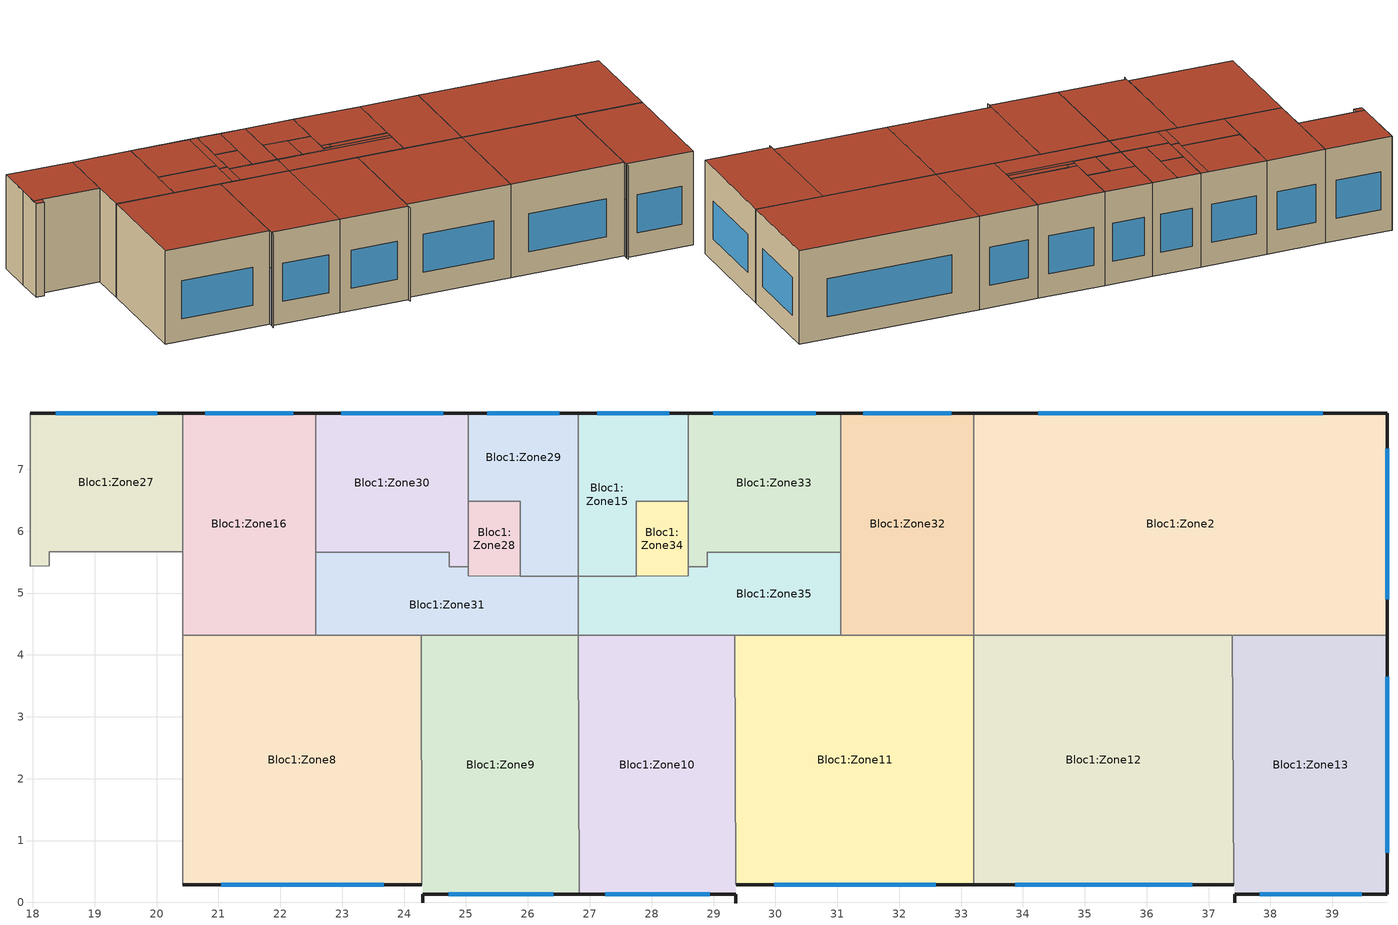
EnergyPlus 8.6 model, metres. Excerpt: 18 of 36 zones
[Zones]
Bloc1:Zone8
 floor ground (Projet de plancher bas sur terrain): 24.29,0.28 20.42,0.28 20.42,4.32 24.27,4.32 z0
 wall outside (Projet de mur): 20.42,0.28 24.29,0.28 z0:3.5
 wall to Bloc1:Zone7 (Projet de cloison_Rev): 20.42,4.32 20.42,0.28 z0:3.5
 wall to Bloc1:Zone9 (Projet de cloison): 24.29,0.28 24.27,4.32 z0:3.5
 wall to Bloc1:Zone31 (Projet de cloison): 24.27,4.32 22.57,4.32 z0:3.5
 wall to Bloc1:Zone16 (Projet de cloison): 22.57,4.32 20.42,4.32 z0:3.5
 window (1001): 21.04,0.28 23.67,0.28 z0.84:2.26
 roof outside (Projet de toiture terrasse): 20.42,0.28 24.29,0.28 24.27,4.32 20.42,4.32 z3.5
Bloc1:Zone9
 floor ground (Projet de plancher bas sur terrain): 26.83,0.13 24.3,0.13 24.28,4.32 26.81,4.32 z0
 wall outside (Projet de mur): 24.3,-0.01 24.3,0.13 26.83,0.13 z0:3.5
 wall to Bloc1:Zone10 (Projet de cloison): 26.83,0.13 26.81,4.32 z0:3.5
 wall to Bloc1:Zone31 (Projet de cloison): 26.81,4.32 24.28,4.32 z0:3.5
 window (1001): 24.72,0.13 26.41,0.13 z0.84:2.26
 roof outside (Projet de toiture terrasse): 24.3,0.13 26.83,0.13 26.81,4.32 24.28,4.32 z3.5
Bloc1:Zone31
 floor ground (Projet de plancher bas sur terrain): 24.73,5.43 22.57,5.43 22.57,5.66 24.73,5.66 z0; 25.04,5.28 22.57,5.29 22.57,5.43 25.04,5.43 z0; 26.81,4.32 22.57,4.32 22.57,5.29 26.81,5.27 z0
 wall to Bloc1:Zone35 (Projet de cloison): 26.81,4.32 26.81,5.27 z0:3.5
 wall to Bloc1:Zone29 (Projet de cloison): 26.81,5.27 25.88,5.27 z0:3.5
 wall to Bloc1:Zone28 (Projet de cloison): 25.88,5.27 25.04,5.28 25.04,5.43 z0:3.5
 wall to Bloc1:Zone30 (Projet de cloison): 25.04,5.43 24.73,5.43 24.73,5.66 22.57,5.66 z0:3.5
 wall to Bloc1:Zone16 (Projet de cloison): 22.57,5.66 22.57,4.32 z0:3.5
 roof outside (Projet de toiture terrasse): 25.04,4.32 26.81,4.32 26.81,5.27 25.04,5.28 z3.5; 24.73,4.32 25.04,4.32 25.04,5.43 24.73,5.43 z3.5; 22.57,4.32 24.73,4.32 24.73,5.66 22.57,5.66 z3.5
Bloc1:Zone16
 floor ground (Projet de plancher bas sur terrain): 22.57,4.32 20.42,4.32 20.42,7.91 22.57,7.91 z0
 wall outside (Projet de mur): 22.57,7.91 20.42,7.91 z0:3.5
 wall to Bloc1:Zone26 (Projet de cloison_Rev): 20.42,5.67 20.42,4.32 z0:3.5
 wall to Bloc1:Zone30 (Projet de cloison): 22.57,5.66 22.57,7.91 z0:3.5
 wall to Bloc1:Zone27 (Projet de cloison): 20.42,7.91 20.42,5.67 z0:3.5
 window (1001): 22.21,7.91 20.79,7.91 z0.84:2.26
 roof outside (Projet de toiture terrasse): 20.42,4.32 22.57,4.32 22.57,7.91 20.42,7.91 z3.5
Bloc1:Zone10
 floor ground (Projet de plancher bas sur terrain): 29.36,0.13 26.83,0.13 26.81,4.32 29.35,4.32 z0
 wall outside (Projet de mur): 26.83,0.13 29.36,0.13 29.36,-0.01 z0:3.5
 wall to Bloc1:Zone11 (Projet de cloison): 29.36,0.28 29.35,4.32 z0:3.5
 wall to Bloc1:Zone35 (Projet de cloison): 29.35,4.32 26.81,4.32 z0:3.5
 window (1001): 27.25,0.13 28.94,0.13 z0.84:2.26
 roof outside (Projet de toiture terrasse): 26.83,0.13 29.36,0.13 29.35,4.32 26.81,4.32 z3.5
Bloc1:Zone11
 floor ground (Projet de plancher bas sur terrain): 33.2,0.28 29.37,0.28 29.35,4.32 33.2,4.32 z0
 wall outside (Projet de mur): 29.37,0.28 33.2,0.28 z0:3.5
 wall to Bloc1:Zone12 (Projet de cloison): 33.2,0.28 33.2,4.32 z0:3.5
 wall to Bloc1:Zone32 (Projet de cloison): 33.2,4.32 31.06,4.32 z0:3.5
 wall to Bloc1:Zone35 (Projet de cloison): 31.06,4.32 29.35,4.32 z0:3.5
 window (1001): 29.98,0.28 32.59,0.28 z0.84:2.26
 roof outside (Projet de toiture terrasse): 29.37,0.28 33.2,0.28 33.2,4.32 29.35,4.32 z3.5
Bloc1:Zone35
 floor ground (Projet de plancher bas sur terrain): 28.59,4.32 26.81,4.32 26.81,5.27 28.59,5.28 z0; 28.9,4.32 28.59,4.32 28.59,5.43 28.9,5.43 z0; 31.06,4.32 28.9,4.32 28.9,5.66 31.06,5.66 z0
 wall to Bloc1:Zone32 (Projet de cloison_Rev): 31.06,4.32 31.06,5.66 z0:3.5
 wall to Bloc1:Zone33 (Projet de cloison): 31.06,5.66 28.9,5.66 28.9,5.43 28.59,5.43 z0:3.5
 wall to Bloc1:Zone34 (Projet de cloison): 28.59,5.43 28.59,5.28 27.75,5.27 z0:3.5
 wall to Bloc1:Zone15 (Projet de cloison): 27.75,5.27 26.81,5.27 z0:3.5
 roof outside (Projet de toiture terrasse): 28.9,5.43 31.06,5.43 31.06,5.66 28.9,5.66 z3.5; 28.59,5.28 31.06,5.29 31.06,5.43 28.59,5.43 z3.5; 26.81,4.32 31.06,4.32 31.06,5.29 26.81,5.27 z3.5
Bloc1:Zone12
 floor ground (Projet de plancher bas sur terrain): 37.41,0.28 33.2,0.28 33.2,4.32 37.38,4.32 z0
 wall outside (Projet de mur): 33.2,0.28 37.41,0.28 z0:3.5
 wall to Bloc1:Zone13 (Projet de cloison): 37.41,0.28 37.38,4.32 z0:3.5
 wall to Bloc1:Zone2 (Projet de cloison): 37.38,4.32 33.2,4.32 z0:3.5
 window (1001): 33.88,0.28 36.74,0.28 z0.84:2.26
 roof outside (Projet de toiture terrasse): 33.2,0.28 37.41,0.28 37.38,4.32 33.2,4.32 z3.5
Bloc1:Zone32
 floor ground (Projet de plancher bas sur terrain): 33.2,4.32 31.06,4.32 31.06,7.91 33.2,7.91 z0
 wall outside (Projet de mur): 33.2,7.91 31.06,7.91 z0:3.5
 wall to Bloc1:Zone2 (Projet de cloison): 33.2,4.32 33.2,7.91 z0:3.5
 wall to Bloc1:Zone33 (Projet de cloison): 31.06,7.91 31.06,5.66 z0:3.5
 window (1001): 32.84,7.91 31.42,7.91 z0.84:2.26
 roof outside (Projet de toiture terrasse): 31.06,4.32 33.2,4.32 33.2,7.91 31.06,7.91 z3.5
Bloc1:Zone13
 floor ground (Projet de plancher bas sur terrain): 39.89,0.13 37.42,0.13 37.39,4.32 39.89,4.32 z0
 wall outside (Projet de mur): 37.42,-0.01 37.42,0.13 39.89,0.13 39.89,4.32 z0:3.5
 wall to Bloc1:Zone2 (Projet de cloison): 39.89,4.32 37.39,4.32 z0:3.5
 window (1001): 39.89,0.8 39.89,3.65 / 37.83,0.13 39.48,0.13 z0.84:2.26
 roof outside (Projet de toiture terrasse): 37.42,0.13 39.89,0.13 39.89,4.32 37.39,4.32 z3.5
Bloc1:Zone2
 floor ground (Projet de plancher bas sur terrain): 39.89,4.32 33.2,4.32 33.2,7.91 39.89,7.91 z0
 wall outside (Projet de mur): 39.89,4.32 39.89,7.91 33.2,7.91 z0:3.5
 window (1001): 39.89,4.9 39.89,7.33 / 38.84,7.91 34.25,7.91 z0.84:2.26
 roof outside (Projet de toiture terrasse): 33.2,4.32 39.89,4.32 39.89,7.91 33.2,7.91 z3.5
Bloc1:Zone33
 floor ground (Projet de plancher bas sur terrain): 31.06,5.66 28.9,5.66 28.9,7.91 31.06,7.91 z0; 28.9,5.43 28.59,5.43 28.59,7.91 28.9,7.91 z0
 wall outside (Projet de mur): 31.06,7.91 28.59,7.91 z0:3.5
 wall to Bloc1:Zone15 (Projet de cloison_Rev): 28.59,7.91 28.59,6.48 z0:3.5
 wall to Bloc1:Zone34 (Projet de cloison): 28.59,6.48 28.59,5.43 z0:3.5
 window (1001): 30.65,7.91 29,7.91 z0.84:2.26
 roof outside (Projet de toiture terrasse): 28.59,5.43 28.9,5.43 28.9,5.66 28.59,5.66 z3.5; 28.59,5.66 31.06,5.66 31.06,7.91 28.59,7.91 z3.5
Bloc1:Zone29
 floor ground (Projet de plancher bas sur terrain): 26.81,5.27 25.88,5.27 25.88,6.48 26.81,6.48 z0; 26.81,6.48 25.04,6.48 25.04,7.91 26.81,7.91 z0
 wall outside (Projet de mur): 26.81,7.91 25.04,7.91 z0:3.5
 wall to Bloc1:Zone15 (Projet de cloison): 26.81,5.27 26.81,7.91 z0:3.5
 wall to Bloc1:Zone30 (Projet de cloison): 25.04,7.91 25.04,6.48 z0:3.5
 wall to Bloc1:Zone28 (Projet de cloison): 25.04,6.48 25.88,6.48 25.88,5.27 z0:3.5
 window (1001): 26.51,7.91 25.35,7.91 z0.84:2.26
 roof outside (Projet de toiture terrasse): 25.04,6.48 25.88,6.48 25.88,7.91 25.04,7.91 z3.5; 25.88,5.27 26.81,5.27 26.81,7.91 25.88,7.91 z3.5
Bloc1:Zone28
 floor ground (Projet de plancher bas sur terrain): 25.88,5.27 25.04,5.28 25.04,6.48 25.88,6.48 z0
 wall to Bloc1:Zone30 (Projet de cloison_Rev): 25.04,6.48 25.04,5.43 z0:3.5
 roof outside (Projet de toiture terrasse): 25.04,5.28 25.88,5.27 25.88,6.48 25.04,6.48 z3.5
Bloc1:Zone30
 floor ground (Projet de plancher bas sur terrain): 25.04,5.43 24.73,5.43 24.73,5.66 25.04,5.66 z0; 25.04,5.66 22.57,5.66 22.57,7.91 25.04,7.91 z0
 wall outside (Projet de mur): 25.04,7.91 22.57,7.91 z0:3.5
 window (1001): 24.63,7.91 22.98,7.91 z0.84:2.26
 roof outside (Projet de toiture terrasse): 22.57,5.66 24.73,5.66 24.73,7.91 22.57,7.91 z3.5; 24.73,5.43 25.04,5.43 25.04,7.91 24.73,7.91 z3.5
Bloc1:Zone34
 floor ground (Projet de plancher bas sur terrain): 28.59,5.28 27.75,5.27 27.75,6.48 28.59,6.48 z0
 wall to Bloc1:Zone15 (Projet de cloison_Rev): 28.59,6.48 27.75,6.48 27.75,5.27 z0:3.5
 roof outside (Projet de toiture terrasse): 27.75,5.27 28.59,5.28 28.59,6.48 27.75,6.48 z3.5
Bloc1:Zone15
 floor ground (Projet de plancher bas sur terrain): 28.59,6.48 27.75,6.48 27.75,7.91 28.59,7.91 z0; 27.75,5.27 26.81,5.27 26.81,7.91 27.75,7.91 z0
 wall outside (Projet de mur): 28.59,7.91 26.81,7.91 z0:3.5
 window (1001): 28.28,7.91 27.12,7.91 z0.84:2.26
 roof outside (Projet de toiture terrasse): 26.81,5.27 27.75,5.27 27.75,6.48 26.81,6.48 z3.5; 26.81,6.48 28.59,6.48 28.59,7.91 26.81,7.91 z3.5
Bloc1:Zone27
 floor ground (Projet de plancher bas sur terrain): 20.42,5.67 18.27,5.67 18.27,7.91 20.42,7.91 z0; 18.27,5.44 17.96,5.43 17.96,7.91 18.27,7.91 z0
 wall outside (Projet de mur): 20.42,7.91 17.96,7.91 z0:3.5
 wall to Bloc1:Zone26 (Projet de cloison_Rev): 17.96,5.43 18.27,5.44 18.27,5.67 20.42,5.67 z0:3.5
 wall to Bloc1:Zone36 (Projet de cloison): 17.96,7.91 17.96,6.49 z0:3.5
 wall to Bloc1:Zone17 (Projet de cloison): 17.96,6.49 17.96,5.43 z0:3.5
 window (1001): 20.02,7.91 18.37,7.91 z0.84:2.26
 roof outside (Projet de toiture terrasse): 17.96,5.43 18.27,5.44 18.27,5.67 17.96,5.67 z3.5; 17.96,5.67 20.42,5.67 20.42,7.91 17.96,7.91 z3.5
[Building]
Building: North Axis=0; Terrain=Suburbs; Loads Convergence Tolerance Value=0.04; Temperature Convergence Tolerance Value=0.4; Solar Distribution=MinimalShadowing; Maximum Number of Warmup Days=7; Minimum Number of Warmup Days=3
[Site:Location]
Barre Montreau (01-01:31-12)  (01-01:31-12): Latitude=48.77; Longitude=2; Time Zone=1; Elevation=168
[SizingPeriod:DesignDay]
Winter Design Day in Barre Montreau (01-01:31-12): Month=1; Day of Month=15; Day Type=WinterDesignDay; Maximum DryBulb Temperature=-4.6; Daily DryBulb Temperature Range=0; Humidity Condition Type=WetBulb; Wetbulb or DewPoint at Maximum DryBulb=-4.6; Barometric Pressure=99323; Wind Speed=8.4; Wind Direction=0; Rain Indicator=No; Snow Indicator=No; Daylight Saving Time Indicator=No; Sky Clearness=0
[Site:GroundTemperature:BuildingSurface]
18, 18, 18, 18, 18, 18, 18, 18, 18, 18, 18, 18
[Site:GroundTemperature:FCfactorMethod]
January Ground Temperature=3.98; February Ground Temperature=5.32; March Ground Temperature=7.94; April Ground Temperature=10.41; May Ground Temperature=15.09; June Ground Temperature=17.56; July Ground Temperature=18.24; August Ground Temperature=16.99; September Ground Temperature=14.1; October Ground Temperature=10.5; November Ground Temperature=6.96; December Ground Temperature=4.62
[Site:GroundTemperature:Shallow]
14, 14, 14, 14, 14, 14, 14, 14, 14, 14, 14, 14
[Site:GroundTemperature:Deep]
14, 14, 14, 14, 14, 14, 14, 14, 14, 14, 14, 14
[Site:GroundReflectance]
0.2, 0.2, 0.2, 0.2, 0.2, 0.2, 0.2, 0.2, 0.2, 0.2, 0.2, 0.2
[Site:GroundReflectance:SnowModifier]
2, 2
[Material] Roughness=Rough; Thermal Absorptance=0.9
Name | Thickness | Conductivity | Density | Specific Heat | Solar Absorptance | Visible Absorptance
Urea Formaldehyde Foam_01327 | 0.1327 | 0.04 | 10 | 1400 | 0.6 | 0.6
Cast Concrete_01 | 0.1 | 1.13 | 2000 | 1000 | 0.6 | 0.6
Floor/Roof Screed_007 | 0.07 | 0.41 | 1200 | 840 | 0.73 | 0.73
Timber Flooring_003 | 0.03 | 0.14 | 650 | 1200 | 0.78 | 0.78
Asphalt 1_001 | 0.01 | 0.7 | 2100 | 1000 | 0.85 | 0.9
MW Glass Wool (rolls)_01445 | 0.1445 | 0.04 | 12 | 840 | 0.6 | 0.6
Plasterboard_0013 | 0.013 | 0.25 | 2800 | 896 | 0.5 | 0.5
Gypsum Plasterboard_0025 | 0.025 | 0.25 | 900 | 1000 | 0.5 | 0.5
Brickwork Outer_01 | 0.1 | 0.84 | 1700 | 800 | 0.7 | 0.7
XPS Extruded Polystyrene  - CO2 Blowing_00795 | 0.0795 | 0.034 | 35 | 1400 | 0.6 | 0.6
Plancher | 0.15 | 0.51 | 1400 | 1000 | 0.6 | 0.6
Gypsum Plastering_0013 | 0.013 | 0.4 | 1000 | 1000 | 0.5 | 0.5
[Material:NoMass] Roughness=Rough; Thermal Absorptance=0.9; Solar Absorptance=0.7; Visible Absorptance=0.7
Name | Thermal Resistance
3_RVAL_3 | 0.18
5_RVAL_2; 6_RVAL_2 | 0.15
[WindowMaterial:Glazing] Optical Data Type=SpectralAverage; Thickness=0.003; Infrared Transmittance at Normal Incidence=0; Front Side Infrared Hemispherical Emissivity=0.84; Conductivity=0.9; Dirt Correction Factor for Solar and Visible Transmittance=1
Name | Solar Transmittance at Normal Incidence | Front Side Solar Reflectance at Normal Incidence | Back Side Solar Reflectance at Normal Incidence | Visible Transmittance at Normal Incidence | Front Side Visible Reflectance at Normal Incidence | Back Side Visible Reflectance at Normal Incidence | Back Side Infrared Hemispherical Emissivity
2 | 0.837 | 0.075 | 0.075 | 0.898 | 0.081 | 0.081 | 0.84
38 | 0.74 | 0.09 | 0.1 | 0.82 | 0.11 | 0.12 | 0.2
[WindowMaterial:Gas]
1002: Gas Type=Air; Thickness=0.013
[Construction]
Projet de plancher bas sur terrain: Urea Formaldehyde Foam_01327, Cast Concrete_01, Floor/Roof Screed_007, Timber Flooring_003
Projet de toiture terrasse: Asphalt 1_001, MW Glass Wool (rolls)_01445, 3_RVAL_3, Plasterboard_0013
Projet de cloison: Gypsum Plasterboard_0025, 5_RVAL_2, Gypsum Plasterboard_0025
Projet de cloison_Rev: Gypsum Plasterboard_0025, 6_RVAL_2, Gypsum Plasterboard_0025
Projet de mur: Brickwork Outer_01, XPS Extruded Polystyrene  - CO2 Blowing_00795, Plancher, Gypsum Plastering_0013
1001: 38, 1002, 2
[Zone] Type=1; Multiplier=1; Zone Inside Convection Algorithm=TARP; Part of Total Floor Area=Yes
Name | Volume | Floor Area
Bloc1:Zone8 | 54.4601 | 15.56
Bloc1:Zone9 | 37.056 | 10.5874
Bloc1:Zone10 | 37.0624 | 10.5892
Bloc1:Zone11 | 54.2773 | 15.5078
Bloc1:Zone12 | 59.1861 | 16.9103
Bloc1:Zone13 | 36.3246 | 10.3785
Bloc1:Zone32; Bloc1:Zone16 | 26.964 | 7.704
Bloc1:Zone2 | 83.9567 | 23.9876
Bloc1:Zone31; Bloc1:Zone35 | 17.2478 | 4.9279
Bloc1:Zone29; Bloc1:Zone15 | 12.8324 | 3.6664
Bloc1:Zone33; Bloc1:Zone30 | 19.7061 | 5.6303
Bloc1:Zone27 | 19.5847 | 5.5956
Bloc1:Zone28; Bloc1:Zone34 | 3.545 | 1.0128
[People] Number of People Schedule=Office_OpenOff_Occ; Number of People Calculation Method=People/Area; People per Zone Floor Area=0.111; Fraction Radiant=0.3; Sensible Heat Fraction=AutoCalculate; Carbon Dioxide Generation Rate=3.82e-08; Enable ASHRAE 55 Comfort Warnings=No; Mean Radiant Temperature Calculation Type=ZoneAveraged; Work Efficiency Schedule=Work efficiency; Clothing Insulation Calculation Method=ClothingInsulationSchedule; Air Velocity Schedule=AirVelocitySchedule
Name | Zone or ZoneList | Activity Level Schedule | Clothing Insulation Schedule
People Bloc1:Zone8 | Bloc1:Zone8 | Activity Schedule 11635 | Clothing Schedule 11635
People Bloc1:Zone9 | Bloc1:Zone9 | Activity Schedule 11643 | Clothing Schedule 11643
People Bloc1:Zone10 | Bloc1:Zone10 | Activity Schedule 11651 | Clothing Schedule 11651
People Bloc1:Zone11 | Bloc1:Zone11 | Activity Schedule 11659 | Clothing Schedule 11659
People Bloc1:Zone12 | Bloc1:Zone12 | Activity Schedule 11667 | Clothing Schedule 11667
People Bloc1:Zone13 | Bloc1:Zone13 | Activity Schedule 11674 | Clothing Schedule 11674
People Bloc1:Zone32 | Bloc1:Zone32 | Activity Schedule 11682 | Clothing Schedule 11682
People Bloc1:Zone2 | Bloc1:Zone2 | Activity Schedule 11690 | Clothing Schedule 11690
People Bloc1:Zone31 | Bloc1:Zone31 | Activity Schedule 11698 | Clothing Schedule 11698
People Bloc1:Zone35 | Bloc1:Zone35 | Activity Schedule 11711 | Clothing Schedule 11711
People Bloc1:Zone29 | Bloc1:Zone29 | Activity Schedule 11724 | Clothing Schedule 11724
People Bloc1:Zone15 | Bloc1:Zone15 | Activity Schedule 11733 | Clothing Schedule 11733
People Bloc1:Zone33 | Bloc1:Zone33 | Activity Schedule 11742 | Clothing Schedule 11742
People Bloc1:Zone16 | Bloc1:Zone16 | Activity Schedule 11764 | Clothing Schedule 11764
People Bloc1:Zone27 | Bloc1:Zone27 | Activity Schedule 11773 | Clothing Schedule 11773
People Bloc1:Zone30 | Bloc1:Zone30 | Activity Schedule 11783 | Clothing Schedule 11783
People Bloc1:Zone28 | Bloc1:Zone28 | Activity Schedule 11885 | Clothing Schedule 11885
People Bloc1:Zone34 | Bloc1:Zone34 | Activity Schedule 11893 | Clothing Schedule 11893
[Lights] Schedule=Office_OpenOff_Light; Design Level Calculation Method=Watts/Area; Watts per Zone Floor Area=20; Return Air Fraction=0; Fraction Radiant=0.42; Fraction Visible=0.18; Fraction Replaceable=1
Name | Zone or ZoneList | EndUse Subcategory
Bloc1:Zone8 General lighting | Bloc1:Zone8 | ELECTRIC EQUIPMENT#Bloc1:Zone8#GeneralLights
Bloc1:Zone9 General lighting | Bloc1:Zone9 | ELECTRIC EQUIPMENT#Bloc1:Zone9#GeneralLights
Bloc1:Zone10 General lighting | Bloc1:Zone10 | ELECTRIC EQUIPMENT#Bloc1:Zone10#GeneralLights
Bloc1:Zone11 General lighting | Bloc1:Zone11 | ELECTRIC EQUIPMENT#Bloc1:Zone11#GeneralLights
Bloc1:Zone12 General lighting | Bloc1:Zone12 | ELECTRIC EQUIPMENT#Bloc1:Zone12#GeneralLights
Bloc1:Zone13 General lighting | Bloc1:Zone13 | ELECTRIC EQUIPMENT#Bloc1:Zone13#GeneralLights
Bloc1:Zone32 General lighting | Bloc1:Zone32 | ELECTRIC EQUIPMENT#Bloc1:Zone32#GeneralLights
Bloc1:Zone2 General lighting | Bloc1:Zone2 | ELECTRIC EQUIPMENT#Bloc1:Zone2#GeneralLights
Bloc1:Zone31 General lighting | Bloc1:Zone31 | ELECTRIC EQUIPMENT#Bloc1:Zone31#GeneralLights
Bloc1:Zone35 General lighting | Bloc1:Zone35 | ELECTRIC EQUIPMENT#Bloc1:Zone35#GeneralLights
Bloc1:Zone29 General lighting | Bloc1:Zone29 | ELECTRIC EQUIPMENT#Bloc1:Zone29#GeneralLights
Bloc1:Zone15 General lighting | Bloc1:Zone15 | ELECTRIC EQUIPMENT#Bloc1:Zone15#GeneralLights
Bloc1:Zone33 General lighting | Bloc1:Zone33 | ELECTRIC EQUIPMENT#Bloc1:Zone33#GeneralLights
Bloc1:Zone16 General lighting | Bloc1:Zone16 | ELECTRIC EQUIPMENT#Bloc1:Zone16#GeneralLights
Bloc1:Zone27 General lighting | Bloc1:Zone27 | ELECTRIC EQUIPMENT#Bloc1:Zone27#GeneralLights
Bloc1:Zone30 General lighting | Bloc1:Zone30 | ELECTRIC EQUIPMENT#Bloc1:Zone30#GeneralLights
Bloc1:Zone28 General lighting | Bloc1:Zone28 | ELECTRIC EQUIPMENT#Bloc1:Zone28#GeneralLights
Bloc1:Zone34 General lighting | Bloc1:Zone34 | ELECTRIC EQUIPMENT#Bloc1:Zone34#GeneralLights
[OtherEquipment] Fuel Type=Electricity; Schedule=Office_OpenOff_Equip; Design Level Calculation Method=Watts/Area; Power per Zone Floor Area=11.77; Fraction Latent=0; Fraction Radiant=0.2; Fraction Lost=0; Carbon Dioxide Generation Rate=0
Name | Zone or ZoneList | EndUse Subcategory
Bloc1:Zone8 Equipment 1 | Bloc1:Zone8 | ELECTRIC EQUIPMENT#Bloc1:Zone8#05
Bloc1:Zone9 Equipment 1 | Bloc1:Zone9 | ELECTRIC EQUIPMENT#Bloc1:Zone9#05
Bloc1:Zone10 Equipment 1 | Bloc1:Zone10 | ELECTRIC EQUIPMENT#Bloc1:Zone10#05
Bloc1:Zone11 Equipment 1 | Bloc1:Zone11 | ELECTRIC EQUIPMENT#Bloc1:Zone11#05
Bloc1:Zone12 Equipment 1 | Bloc1:Zone12 | ELECTRIC EQUIPMENT#Bloc1:Zone12#05
Bloc1:Zone13 Equipment 1 | Bloc1:Zone13 | ELECTRIC EQUIPMENT#Bloc1:Zone13#05
Bloc1:Zone32 Equipment 1 | Bloc1:Zone32 | ELECTRIC EQUIPMENT#Bloc1:Zone32#05
Bloc1:Zone2 Equipment 1 | Bloc1:Zone2 | ELECTRIC EQUIPMENT#Bloc1:Zone2#05
Bloc1:Zone31 Equipment 1 | Bloc1:Zone31 | ELECTRIC EQUIPMENT#Bloc1:Zone31#05
Bloc1:Zone35 Equipment 1 | Bloc1:Zone35 | ELECTRIC EQUIPMENT#Bloc1:Zone35#05
Bloc1:Zone29 Equipment 1 | Bloc1:Zone29 | ELECTRIC EQUIPMENT#Bloc1:Zone29#05
Bloc1:Zone15 Equipment 1 | Bloc1:Zone15 | ELECTRIC EQUIPMENT#Bloc1:Zone15#05
Bloc1:Zone33 Equipment 1 | Bloc1:Zone33 | ELECTRIC EQUIPMENT#Bloc1:Zone33#05
Bloc1:Zone16 Equipment 1 | Bloc1:Zone16 | ELECTRIC EQUIPMENT#Bloc1:Zone16#05
Bloc1:Zone27 Equipment 1 | Bloc1:Zone27 | ELECTRIC EQUIPMENT#Bloc1:Zone27#05
Bloc1:Zone30 Equipment 1 | Bloc1:Zone30 | ELECTRIC EQUIPMENT#Bloc1:Zone30#05
Bloc1:Zone28 Equipment 1 | Bloc1:Zone28 | ELECTRIC EQUIPMENT#Bloc1:Zone28#05
Bloc1:Zone34 Equipment 1 | Bloc1:Zone34 | ELECTRIC EQUIPMENT#Bloc1:Zone34#05
[ZoneInfiltration:DesignFlowRate] Schedule=On 24/7; Design Flow Rate Calculation Method=Flow/zone; Constant Term Coefficient=1; Temperature Term Coefficient=0; Velocity Term Coefficient=0; Velocity Squared Term Coefficient=0
Name | Zone or ZoneList | Design Flow Rate
Bloc1:Zone8 Infiltration | Bloc1:Zone8 | 0.010589
Bloc1:Zone9 Infiltration | Bloc1:Zone9 | 0.007205
Bloc1:Zone10 Infiltration | Bloc1:Zone10 | 0.007207
Bloc1:Zone11 Infiltration | Bloc1:Zone11 | 0.010554
Bloc1:Zone12 Infiltration | Bloc1:Zone12 | 0.011508
Bloc1:Zone13 Infiltration | Bloc1:Zone13 | 0.007063
Bloc1:Zone32 Infiltration | Bloc1:Zone32 | 0.005243
Bloc1:Zone2 Infiltration | Bloc1:Zone2 | 0.016325
Bloc1:Zone31 Infiltration | Bloc1:Zone31 | 0.003354
Bloc1:Zone35 Infiltration | Bloc1:Zone35 | 0.003354
Bloc1:Zone29 Infiltration | Bloc1:Zone29 | 0.002495
Bloc1:Zone15 Infiltration | Bloc1:Zone15 | 0.002495
Bloc1:Zone33 Infiltration | Bloc1:Zone33 | 0.003832
Bloc1:Zone16 Infiltration | Bloc1:Zone16 | 0.005243
Bloc1:Zone27 Infiltration | Bloc1:Zone27 | 0.003808
Bloc1:Zone30 Infiltration | Bloc1:Zone30 | 0.003832
Bloc1:Zone28 Infiltration | Bloc1:Zone28 | 0.000689
Bloc1:Zone34 Infiltration | Bloc1:Zone34 | 0.000689
[ZoneVentilation:DesignFlowRate] Schedule=Schedule Occ IGC RT2012; Design Flow Rate Calculation Method=Flow/zone; Ventilation Type=NATURAL; Fan Pressure Rise=0; Fan Total Efficiency=1; Constant Term Coefficient=1; Temperature Term Coefficient=0; Velocity Term Coefficient=0; Velocity Squared Term Coefficient=0; Minimum Indoor Temperature=24; Maximum Indoor Temperature=100; Delta Temperature=0; Minimum Outdoor Temperature=-100; Maximum Outdoor Temperature=100; Maximum Wind Speed=40
Name | Zone or ZoneList | Design Flow Rate
Bloc1Zone8Nat_Vent | Bloc1:Zone8 | 0.0605112
Bloc1Zone9Nat_Vent | Bloc1:Zone9 | 0.0411695
Bloc1Zone10Nat_Vent | Bloc1:Zone10 | 0.0411805
Bloc1Zone11Nat_Vent | Bloc1:Zone11 | 0.0603081
Bloc1Zone12Nat_Vent | Bloc1:Zone12 | 0.0657623
Bloc1Zone13Nat_Vent | Bloc1:Zone13 | 0.040354
Bloc1Zone32Nat_Vent | Bloc1:Zone32 | 0.02996
Bloc1Zone2Nat_Vent | Bloc1:Zone2 | 0.0932852
Bloc1Zone31Nat_Vent | Bloc1:Zone31 | 0.0191776
Bloc1Zone35Nat_Vent | Bloc1:Zone35 | 0.0191776
Bloc1Zone29Nat_Vent | Bloc1:Zone29 | 0.0142582
Bloc1Zone15Nat_Vent | Bloc1:Zone15 | 0.0142582
Bloc1Zone33Nat_Vent | Bloc1:Zone33 | 0.0218958
Bloc1Zone16Nat_Vent | Bloc1:Zone16 | 0.02996
Bloc1Zone27Nat_Vent | Bloc1:Zone27 | 0.0217608
Bloc1Zone30Nat_Vent | Bloc1:Zone30 | 0.0218958
Bloc1Zone28Nat_Vent | Bloc1:Zone28 | 0.00393885
Bloc1Zone34Nat_Vent | Bloc1:Zone34 | 0.00393885
[DesignSpecification:OutdoorAir] Outdoor Air Method=Sum; Outdoor Air Flow per Person=0.01; Outdoor Air Flow per Zone Floor Area=0; Outdoor Air Flow per Zone=0; Outdoor Air Flow Air Changes per Hour=0; Outdoor Air Schedule=Office_OpenOff_Occ
Bloc1:Zone8; Bloc1:Zone9; Bloc1:Zone10; Bloc1:Zone11; Bloc1:Zone12; Bloc1:Zone13; Bloc1:Zone32; Bloc1:Zone2; Bloc1:Zone31; Bloc1:Zone35; Bloc1:Zone29; Bloc1:Zone15; Bloc1:Zone33; Bloc1:Zone16; Bloc1:Zone27; Bloc1:Zone30; Bloc1:Zone28; Bloc1:Zone34
[DesignSpecification:ZoneAirDistribution] Zone Air Distribution Effectiveness in Cooling Mode=1; Zone Air Distribution Effectiveness in Heating Mode=1
Bloc1:Zone8; Bloc1:Zone9; Bloc1:Zone10; Bloc1:Zone11; Bloc1:Zone12; Bloc1:Zone13; Bloc1:Zone32; Bloc1:Zone2; Bloc1:Zone31; Bloc1:Zone35; Bloc1:Zone29; Bloc1:Zone15; Bloc1:Zone33; Bloc1:Zone16; Bloc1:Zone27; Bloc1:Zone30; Bloc1:Zone28; Bloc1:Zone34
[Sizing:Zone] Zone Cooling Design Supply Air Temperature Input Method=SupplyAirTemperature; Zone Cooling Design Supply Air Temperature=12; Zone Cooling Design Supply Air Temperature Difference=0; Zone Heating Design Supply Air Temperature Input Method=SupplyAirTemperature; Zone Heating Design Supply Air Temperature=35; Zone Heating Design Supply Air Temperature Difference=0; Zone Cooling Design Supply Air Humidity Ratio=0.0077; Zone Heating Design Supply Air Humidity Ratio=0.0156; Zone Heating Sizing Factor=1.25; Zone Cooling Sizing Factor=1.15; Cooling Design Air Flow Method=DesignDay; Cooling Minimum Air Flow Fraction=0; Heating Design Air Flow Method=DesignDay
Name | Design Specification Outdoor Air Object | Design Specification Zone Air Distribution Object
Bloc1:Zone8 | Bloc1:Zone8 | Bloc1:Zone8
Bloc1:Zone9 | Bloc1:Zone9 | Bloc1:Zone9
Bloc1:Zone10 | Bloc1:Zone10 | Bloc1:Zone10
Bloc1:Zone11 | Bloc1:Zone11 | Bloc1:Zone11
Bloc1:Zone12 | Bloc1:Zone12 | Bloc1:Zone12
Bloc1:Zone13 | Bloc1:Zone13 | Bloc1:Zone13
Bloc1:Zone32 | Bloc1:Zone32 | Bloc1:Zone32
Bloc1:Zone2 | Bloc1:Zone2 | Bloc1:Zone2
Bloc1:Zone31 | Bloc1:Zone31 | Bloc1:Zone31
Bloc1:Zone35 | Bloc1:Zone35 | Bloc1:Zone35
Bloc1:Zone29 | Bloc1:Zone29 | Bloc1:Zone29
Bloc1:Zone15 | Bloc1:Zone15 | Bloc1:Zone15
Bloc1:Zone33 | Bloc1:Zone33 | Bloc1:Zone33
Bloc1:Zone16 | Bloc1:Zone16 | Bloc1:Zone16
Bloc1:Zone27 | Bloc1:Zone27 | Bloc1:Zone27
Bloc1:Zone30 | Bloc1:Zone30 | Bloc1:Zone30
Bloc1:Zone28 | Bloc1:Zone28 | Bloc1:Zone28
Bloc1:Zone34 | Bloc1:Zone34 | Bloc1:Zone34
[ZoneControl:Thermostat] Control Type Schedule=Zone Control Type Sched
Name | Zone or ZoneList | Control 1
Bloc1:Zone8 Thermostat | Bloc1:Zone8 | Dual Setpoint - Zone Bloc1:Zone8
Bloc1:Zone9 Thermostat | Bloc1:Zone9 | Dual Setpoint - Zone Bloc1:Zone9
Bloc1:Zone10 Thermostat | Bloc1:Zone10 | Dual Setpoint - Zone Bloc1:Zone10
Bloc1:Zone11 Thermostat | Bloc1:Zone11 | Dual Setpoint - Zone Bloc1:Zone11
Bloc1:Zone12 Thermostat | Bloc1:Zone12 | Dual Setpoint - Zone Bloc1:Zone12
Bloc1:Zone13 Thermostat | Bloc1:Zone13 | Dual Setpoint - Zone Bloc1:Zone13
Bloc1:Zone32 Thermostat | Bloc1:Zone32 | Dual Setpoint - Zone Bloc1:Zone32
Bloc1:Zone2 Thermostat | Bloc1:Zone2 | Dual Setpoint - Zone Bloc1:Zone2
Bloc1:Zone31 Thermostat | Bloc1:Zone31 | Dual Setpoint - Zone Bloc1:Zone31
Bloc1:Zone35 Thermostat | Bloc1:Zone35 | Dual Setpoint - Zone Bloc1:Zone35
Bloc1:Zone29 Thermostat | Bloc1:Zone29 | Dual Setpoint - Zone Bloc1:Zone29
Bloc1:Zone15 Thermostat | Bloc1:Zone15 | Dual Setpoint - Zone Bloc1:Zone15
Bloc1:Zone33 Thermostat | Bloc1:Zone33 | Dual Setpoint - Zone Bloc1:Zone33
Bloc1:Zone16 Thermostat | Bloc1:Zone16 | Dual Setpoint - Zone Bloc1:Zone16
Bloc1:Zone27 Thermostat | Bloc1:Zone27 | Dual Setpoint - Zone Bloc1:Zone27
Bloc1:Zone30 Thermostat | Bloc1:Zone30 | Dual Setpoint - Zone Bloc1:Zone30
Bloc1:Zone28 Thermostat | Bloc1:Zone28 | Dual Setpoint - Zone Bloc1:Zone28
Bloc1:Zone34 Thermostat | Bloc1:Zone34 | Dual Setpoint - Zone Bloc1:Zone34
[ThermostatSetpoint:DualSetpoint] Heating Setpoint Temperature Schedule=Schedule Heating RT2012; Cooling Setpoint Temperature Schedule=Schedule Cooling RT2012
Dual Setpoint - Zone Bloc1:Zone8; Dual Setpoint - Zone Bloc1:Zone9; Dual Setpoint - Zone Bloc1:Zone10; Dual Setpoint - Zone Bloc1:Zone11; Dual Setpoint - Zone Bloc1:Zone12; Dual Setpoint - Zone Bloc1:Zone13; Dual Setpoint - Zone Bloc1:Zone32; Dual Setpoint - Zone Bloc1:Zone2; Dual Setpoint - Zone Bloc1:Zone31; Dual Setpoint - Zone Bloc1:Zone35; Dual Setpoint - Zone Bloc1:Zone29; Dual Setpoint - Zone Bloc1:Zone15; Dual Setpoint - Zone Bloc1:Zone33; Dual Setpoint - Zone Bloc1:Zone16; Dual Setpoint - Zone Bloc1:Zone27; Dual Setpoint - Zone Bloc1:Zone30; Dual Setpoint - Zone Bloc1:Zone28; Dual Setpoint - Zone Bloc1:Zone34
[ZoneHVAC:IdealLoadsAirSystem] Maximum Heating Supply Air Temperature=35; Minimum Cooling Supply Air Temperature=12; Maximum Heating Supply Air Humidity Ratio=0.0156; Minimum Cooling Supply Air Humidity Ratio=0.0077; Heating Limit=LimitCapacity; Cooling Limit=LimitFlowRateAndCapacity; Maximum Cooling Air Flow Rate=Autosize; Maximum Total Cooling Capacity=Autosize; Heating Availability Schedule=Schedule Heating RT2012; Cooling Availability Schedule=Off; Dehumidification Control Type=None; Humidification Control Type=None; Outdoor Air Economizer Type=NoEconomizer; Heat Recovery Type=None
Name | Design Specification Outdoor Air Object
Bloc1:Zone8 Ideal Loads Air | Bloc1:Zone8
Bloc1:Zone9 Ideal Loads Air | Bloc1:Zone9
Bloc1:Zone10 Ideal Loads Air | Bloc1:Zone10
Bloc1:Zone11 Ideal Loads Air | Bloc1:Zone11
Bloc1:Zone12 Ideal Loads Air | Bloc1:Zone12
Bloc1:Zone13 Ideal Loads Air | Bloc1:Zone13
Bloc1:Zone32 Ideal Loads Air | Bloc1:Zone32
Bloc1:Zone2 Ideal Loads Air | Bloc1:Zone2
Bloc1:Zone31 Ideal Loads Air | Bloc1:Zone31
Bloc1:Zone35 Ideal Loads Air | Bloc1:Zone35
Bloc1:Zone29 Ideal Loads Air | Bloc1:Zone29
Bloc1:Zone15 Ideal Loads Air | Bloc1:Zone15
Bloc1:Zone33 Ideal Loads Air | Bloc1:Zone33
Bloc1:Zone16 Ideal Loads Air | Bloc1:Zone16
Bloc1:Zone27 Ideal Loads Air | Bloc1:Zone27
Bloc1:Zone30 Ideal Loads Air | Bloc1:Zone30
Bloc1:Zone28 Ideal Loads Air | Bloc1:Zone28
Bloc1:Zone34 Ideal Loads Air | Bloc1:Zone34
[Zone equipment]
Bloc1:Zone8: Bloc1:Zone8 Ideal Loads Air
Bloc1:Zone9: Bloc1:Zone9 Ideal Loads Air
Bloc1:Zone10: Bloc1:Zone10 Ideal Loads Air
Bloc1:Zone11: Bloc1:Zone11 Ideal Loads Air
Bloc1:Zone12: Bloc1:Zone12 Ideal Loads Air
Bloc1:Zone13: Bloc1:Zone13 Ideal Loads Air
Bloc1:Zone32: Bloc1:Zone32 Ideal Loads Air
Bloc1:Zone2: Bloc1:Zone2 Ideal Loads Air
Bloc1:Zone31: Bloc1:Zone31 Ideal Loads Air
Bloc1:Zone35: Bloc1:Zone35 Ideal Loads Air
Bloc1:Zone29: Bloc1:Zone29 Ideal Loads Air
Bloc1:Zone15: Bloc1:Zone15 Ideal Loads Air
Bloc1:Zone33: Bloc1:Zone33 Ideal Loads Air
Bloc1:Zone16: Bloc1:Zone16 Ideal Loads Air
Bloc1:Zone27: Bloc1:Zone27 Ideal Loads Air
Bloc1:Zone30: Bloc1:Zone30 Ideal Loads Air
Bloc1:Zone28: Bloc1:Zone28 Ideal Loads Air
Bloc1:Zone34: Bloc1:Zone34 Ideal Loads Air
[WaterUse:Equipment] Flow Rate Fraction Schedule=Office_OpenOff_Occ
Name | EndUse Subcategory | Peak Flow Rate | Target Temperature Schedule | Hot Water Supply Temperature Schedule | Cold Water Supply Temperature Schedule | Zone
DHW Bloc1:Zone8 | DHW Bloc1:Zone8 | 9.60494e-08 | DHW Supply Temperature Bloc1:Zone8 | DHW Supply Temperature Bloc1:Zone8 | DHW Mains Temperature Bloc1:Zone8 | Bloc1:Zone8
DHW Bloc1:Zone9 | DHW Bloc1:Zone9 | 6.53543e-08 | DHW Supply Temperature Bloc1:Zone9 | DHW Supply Temperature Bloc1:Zone9 | DHW Mains Temperature Bloc1:Zone9 | Bloc1:Zone9
DHW Bloc1:Zone10 | DHW Bloc1:Zone10 | 6.53654e-08 | DHW Supply Temperature Bloc1:Zone10 | DHW Supply Temperature Bloc1:Zone10 | DHW Mains Temperature Bloc1:Zone10 | Bloc1:Zone10
DHW Bloc1:Zone11 | DHW Bloc1:Zone11 | 9.57272e-08 | DHW Supply Temperature Bloc1:Zone11 | DHW Supply Temperature Bloc1:Zone11 | DHW Mains Temperature Bloc1:Zone11 | Bloc1:Zone11
DHW Bloc1:Zone12 | DHW Bloc1:Zone12 | 1.04385e-07 | DHW Supply Temperature Bloc1:Zone12 | DHW Supply Temperature Bloc1:Zone12 | DHW Mains Temperature Bloc1:Zone12 | Bloc1:Zone12
DHW Bloc1:Zone13 | DHW Bloc1:Zone13 | 6.40648e-08 | DHW Supply Temperature Bloc1:Zone13 | DHW Supply Temperature Bloc1:Zone13 | DHW Mains Temperature Bloc1:Zone13 | Bloc1:Zone13
DHW Bloc1:Zone32 | DHW Bloc1:Zone32 | 4.75556e-08 | DHW Supply Temperature Bloc1:Zone32 | DHW Supply Temperature Bloc1:Zone32 | DHW Mains Temperature Bloc1:Zone32 | Bloc1:Zone32
DHW Bloc1:Zone2 | DHW Bloc1:Zone2 | 1.48072e-07 | DHW Supply Temperature Bloc1:Zone2 | DHW Supply Temperature Bloc1:Zone2 | DHW Mains Temperature Bloc1:Zone2 | Bloc1:Zone2
DHW Bloc1:Zone31 | DHW Bloc1:Zone31 | 3.04191e-08 | DHW Supply Temperature Bloc1:Zone31 | DHW Supply Temperature Bloc1:Zone31 | DHW Mains Temperature Bloc1:Zone31 | Bloc1:Zone31
DHW Bloc1:Zone35 | DHW Bloc1:Zone35 | 3.04191e-08 | DHW Supply Temperature Bloc1:Zone35 | DHW Supply Temperature Bloc1:Zone35 | DHW Mains Temperature Bloc1:Zone35 | Bloc1:Zone35
DHW Bloc1:Zone29 | DHW Bloc1:Zone29 | 2.26321e-08 | DHW Supply Temperature Bloc1:Zone29 | DHW Supply Temperature Bloc1:Zone29 | DHW Mains Temperature Bloc1:Zone29 | Bloc1:Zone29
DHW Bloc1:Zone15 | DHW Bloc1:Zone15 | 2.26321e-08 | DHW Supply Temperature Bloc1:Zone15 | DHW Supply Temperature Bloc1:Zone15 | DHW Mains Temperature Bloc1:Zone15 | Bloc1:Zone15
DHW Bloc1:Zone33 | DHW Bloc1:Zone33 | 3.47549e-08 | DHW Supply Temperature Bloc1:Zone33 | DHW Supply Temperature Bloc1:Zone33 | DHW Mains Temperature Bloc1:Zone33 | Bloc1:Zone33
DHW Bloc1:Zone16 | DHW Bloc1:Zone16 | 4.75556e-08 | DHW Supply Temperature Bloc1:Zone16 | DHW Supply Temperature Bloc1:Zone16 | DHW Mains Temperature Bloc1:Zone16 | Bloc1:Zone16
DHW Bloc1:Zone27 | DHW Bloc1:Zone27 | 3.45407e-08 | DHW Supply Temperature Bloc1:Zone27 | DHW Supply Temperature Bloc1:Zone27 | DHW Mains Temperature Bloc1:Zone27 | Bloc1:Zone27
DHW Bloc1:Zone30 | DHW Bloc1:Zone30 | 3.47549e-08 | DHW Supply Temperature Bloc1:Zone30 | DHW Supply Temperature Bloc1:Zone30 | DHW Mains Temperature Bloc1:Zone30 | Bloc1:Zone30
DHW Bloc1:Zone28 | DHW Bloc1:Zone28 | 6.25185e-09 | DHW Supply Temperature Bloc1:Zone28 | DHW Supply Temperature Bloc1:Zone28 | DHW Mains Temperature Bloc1:Zone28 | Bloc1:Zone28
DHW Bloc1:Zone34 | DHW Bloc1:Zone34 | 6.25185e-09 | DHW Supply Temperature Bloc1:Zone34 | DHW Supply Temperature Bloc1:Zone34 | DHW Mains Temperature Bloc1:Zone34 | Bloc1:Zone34
[Schedule:Day:Hourly]
Off: 0, 0, 0, 0, 0, 0, 0, 0, 0, 0, 0, 0, 0, 0, 0, 0, 0, 0, 0, 0, 0, 0, 0, 0
Summer Control Type Day Sch; Winter Control Type Day Sch: 4, 4, 4, 4, 4, 4, 4, 4, 4, 4, 4, 4, 4, 4, 4, 4, 4, 4, 4, 4, 4, 4, 4, 4
[Schedule:Week:Daily]
Off: Off, Off, Off, Off, Off, Off, Off, Off, Off, Off, Off, Off
Summer Control Type Week Sch: Summer Control Type Day Sch, Summer Control Type Day Sch, Summer Control Type Day Sch, Summer Control Type Day Sch, Summer Control Type Day Sch, Summer Control Type Day Sch, Summer Control Type Day Sch, Summer Control Type Day Sch, Summer Control Type Day Sch, Summer Control Type Day Sch, Summer Control Type Day Sch, Summer Control Type Day Sch
Winter Control Type Week Sch: Winter Control Type Day Sch, Winter Control Type Day Sch, Winter Control Type Day Sch, Winter Control Type Day Sch, Winter Control Type Day Sch, Winter Control Type Day Sch, Winter Control Type Day Sch, Winter Control Type Day Sch, Winter Control Type Day Sch, Winter Control Type Day Sch, Winter Control Type Day Sch, Winter Control Type Day Sch
[Schedule:Year]
Zone Control Type Sched: Winter Control Type Week Sch, 1, 1, 3, 31, Summer Control Type Week Sch, 4, 1, 9, 30, Winter Control Type Week Sch, 10, 1, 12, 31
[Schedule:Compact]
Off; Work efficiency: Through: 12/31, For: AllDays, Until: 24:00, 0
AirVelocitySchedule: Through: 12/31, For: AllDays, Until: 24:00, .137
On 24/7: Through: 12/31, For: AllDays, Until: 24:00, 1
Office_OpenOff_Occ: Through: 31 Dec, For: Weekdays SummerDesignDay, Until: 07:00, 0, Until: 08:00, 0.25, Until: 09:00, 0.5, Until: 12:00, 1, Until: 14:00, 0.75, Until: 17:00, 1, Until: 18:00, 0.5, Until: 19:00, 0.25, Until: 24:00, 0, For: Weekends, Until: 24:00, 0, For: Holidays, Until: 24:00, 0, For: WinterDesignDay AllOtherDays, Until: 24:00, 0
Office_OpenOff_Equip: Through: 31 Dec, For: Weekdays SummerDesignDay, Until: 07:00, 0.05394, Until: 20:00, 1, Until: 24:00, 0.05394, For: Weekends, Until: 24:00, 0.05394, For: Holidays, Until: 24:00, 0.05394, For: WinterDesignDay AllOtherDays, Until: 24:00, 0
Office_OpenOff_Light: Through: 31 Dec, For: Weekdays SummerDesignDay, Until: 07:00, 0, Until: 19:00, 1, Until: 24:00, 0, For: Weekends, Until: 24:00, 0, For: Holidays, Until: 24:00, 0, For: WinterDesignDay AllOtherDays, Until: 24:00, 0
Activity Schedule 11635; Activity Schedule 11643; Activity Schedule 11651; Activity Schedule 11659; Activity Schedule 11667; Activity Schedule 11674; Activity Schedule 11682; Activity Schedule 11690; Activity Schedule 11698; Activity Schedule 11711; Activity Schedule 11724; Activity Schedule 11733; Activity Schedule 11742; Activity Schedule 11764; Activity Schedule 11773; Activity Schedule 11783; Activity Schedule 11885; Activity Schedule 11893: Through: 12/31, For: AllDays, Until: 24:00, 110.7
Clothing Schedule 11635; Clothing Schedule 11643; Clothing Schedule 11651; Clothing Schedule 11659; Clothing Schedule 11667; Clothing Schedule 11674; Clothing Schedule 11682; Clothing Schedule 11690; Clothing Schedule 11698; Clothing Schedule 11711; Clothing Schedule 11724; Clothing Schedule 11733; Clothing Schedule 11742; Clothing Schedule 11764; Clothing Schedule 11773; Clothing Schedule 11783; Clothing Schedule 11885; Clothing Schedule 11893: Through: 4/1, For: AllDays, Until: 24:00, 1, Through: 9/30, For: AllDays, Until: 24:00, .5, Through: 12/31, For: AllDays, Until: 24:00, 1
DHW Supply Temperature Bloc1:Zone8; DHW Supply Temperature Bloc1:Zone9; DHW Supply Temperature Bloc1:Zone10; DHW Supply Temperature Bloc1:Zone11; DHW Supply Temperature Bloc1:Zone12; DHW Supply Temperature Bloc1:Zone13; DHW Supply Temperature Bloc1:Zone32; DHW Supply Temperature Bloc1:Zone2; DHW Supply Temperature Bloc1:Zone31; DHW Supply Temperature Bloc1:Zone35; DHW Supply Temperature Bloc1:Zone29; DHW Supply Temperature Bloc1:Zone15; DHW Supply Temperature Bloc1:Zone33; DHW Supply Temperature Bloc1:Zone16; DHW Supply Temperature Bloc1:Zone27; DHW Supply Temperature Bloc1:Zone30; DHW Supply Temperature Bloc1:Zone28; DHW Supply Temperature Bloc1:Zone34: Through: 12/31, For: AllDays, Until: 24:00, 65
DHW Mains Temperature Bloc1:Zone8; DHW Mains Temperature Bloc1:Zone9; DHW Mains Temperature Bloc1:Zone10; DHW Mains Temperature Bloc1:Zone11; DHW Mains Temperature Bloc1:Zone12; DHW Mains Temperature Bloc1:Zone13; DHW Mains Temperature Bloc1:Zone32; DHW Mains Temperature Bloc1:Zone2; DHW Mains Temperature Bloc1:Zone31; DHW Mains Temperature Bloc1:Zone35; DHW Mains Temperature Bloc1:Zone29; DHW Mains Temperature Bloc1:Zone15; DHW Mains Temperature Bloc1:Zone33; DHW Mains Temperature Bloc1:Zone16; DHW Mains Temperature Bloc1:Zone27; DHW Mains Temperature Bloc1:Zone30; DHW Mains Temperature Bloc1:Zone28; DHW Mains Temperature Bloc1:Zone34: Through: 12/31, For: AllDays, Until: 24:00, 10
Schedule Heating RT2012: Through: 31 Dec, For: Monday Tuesday Thursday Friday SummerDesignDay WinterDesignDay, Until: 10:00, 19, Until: 18:00, 16, Until: 24:00, 19, For: Wednesday, Until: 10:00, 19, Until: 14:00, 16, Until: 24:00, 19, For: Weekends, Until: 24:00, 19, For: AllOtherDays, Until: 24:00, -50
Schedule Cooling RT2012: Through: 31 Dec, For: Monday Tuesday Thursday Friday SummerDesignDay WinterDesignDay, Until: 10:00, 28, Until: 18:00, 30, Until: 24:00, 28, For: Wednesday, Until: 10:00, 28, Until: 14:00, 30, Until: 24:00, 28, For: Weekends, Until: 24:00, 28, For: AllOtherDays, Until: 24:00, 100
Schedule Occ IGC RT2012: Through: 31 Dec, For: Monday Tuesday Thursday Friday SummerDesignDay WinterDesignDay, Until: 10:00, 1, Until: 18:00, 0, Until: 24:00, 1, For: Wednesday, Until: 10:00, 1, Until: 14:00, 0, Until: 24:00, 1, For: Weekends, Until: 24:00, 1, For: AllOtherDays, Until: 24:00, 0
